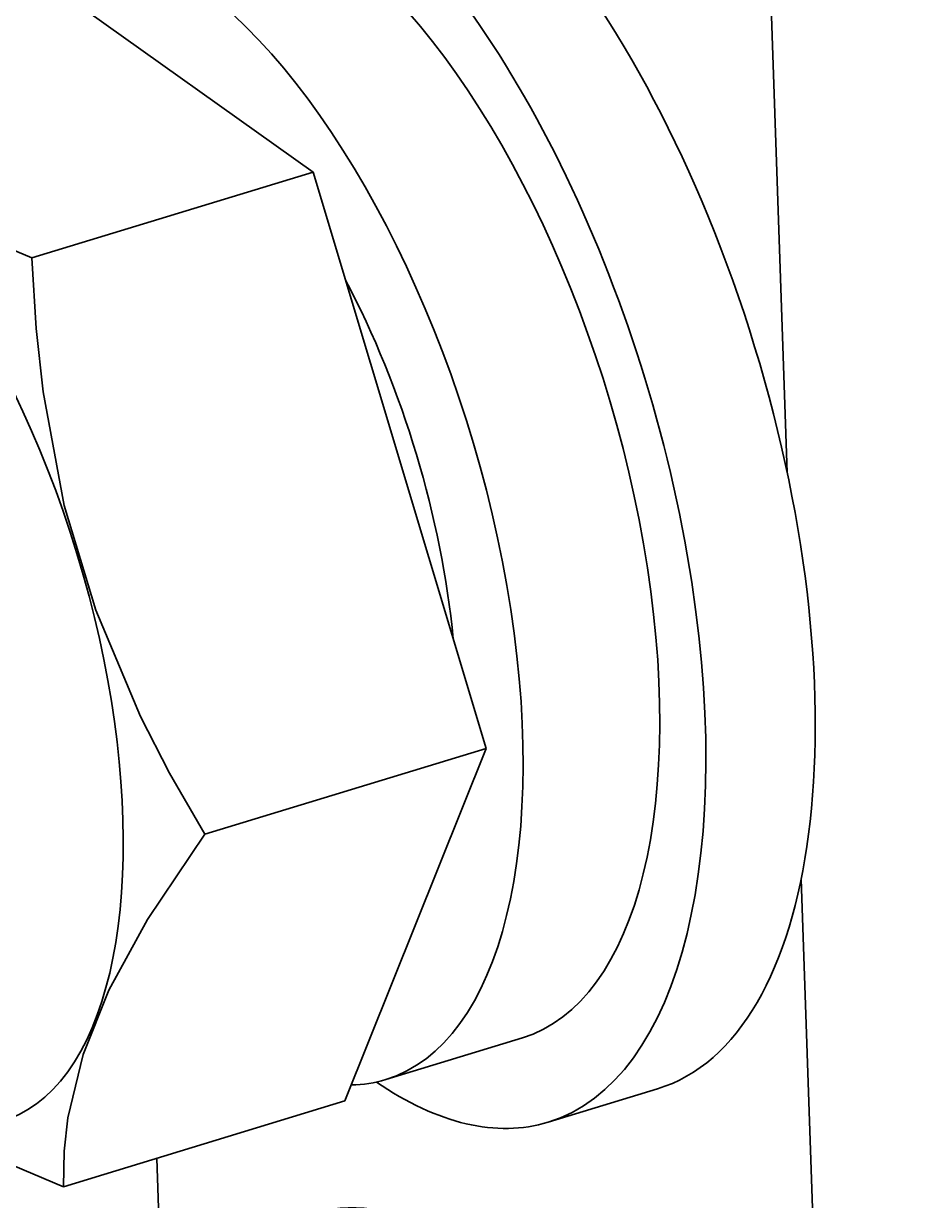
# Model space of a CAD drawing. Header units: millimetres. Extents: x 1333 to 129696, y -57210 to 105899.
# Drawn here: x 57136.508 to 57139.283, y 101251.344 to 101255.014 of the extents above; entities that cross this region are included whole.
import ezdxf

# ---------------------------------------------------------------- set-up
doc = ezdxf.new("R2010")
doc.units = ezdxf.units.MM
doc.header["$LTSCALE"] = 0.5

msp = doc.modelspace()

# ---------------------------------------------------------------- linework, layer by layer
at = {"color": 7, "lineweight": 35}
msp.add_line((57138.8892, 101253.6136), (57138.407, 101267.6843), dxfattribs=at)
at = {"color": 7, "lineweight": 35, "ltscale": 0.120463}
msp.add_line((57137.4111, 101254.5504), (57136.4297, 101255.2491), dxfattribs=at)
at = {"color": 7, "lineweight": 35, "ltscale": 0.09173}
msp.add_line((57137.4111, 101254.5504), (57136.5337, 101254.2827), dxfattribs=at)
at = {"color": 7, "lineweight": 35, "ltscale": 0.187606}
msp.add_line((57137.9505, 101252.7536), (57137.4111, 101254.5504), dxfattribs=at)
at = {"color": 7, "lineweight": 35, "ltscale": 0.091725}
for p, q in [((57137.9505, 101252.7536), (57137.0732, 101252.4859)), ((57137.5103, 101251.6544), (57136.633, 101251.3867))]:
    msp.add_line(p, q, dxfattribs=at)
at = {"color": 7, "lineweight": 35, "ltscale": 0.118411}
msp.add_line((57137.5103, 101251.6544), (57137.9505, 101252.7536), dxfattribs=at)
at = {"color": 7, "lineweight": 35, "ltscale": 0.319005}
msp.add_line((57139.0419, 101249.1581), (57138.9327, 101252.3463), dxfattribs=at)
at = {"color": 7, "lineweight": 35, "ltscale": 0.044548}
msp.add_line((57137.6376, 101251.7212), (57138.0637, 101251.8512), dxfattribs=at)
at = {"color": 7, "lineweight": 35, "ltscale": 0.035639}
msp.add_line((57138.1439, 101251.5882), (57138.4848, 101251.6922), dxfattribs=at)
at = {"color": 7, "lineweight": 35, "ltscale": 0.033599}
msp.add_line((57136.9238, 101251.4754), (57136.9353, 101251.1396), dxfattribs=at)
at = {"color": 7, "lineweight": 35}
for points in [[(57135.9191, 101254.5943), (57136.0816, 101254.4912), (57136.2798, 101254.3897), (57136.5337, 101254.2827)], [(57136.5337, 101254.2827), (57136.5474, 101254.0627), (57136.5691, 101253.8649), (57136.6352, 101253.5112), (57136.7334, 101253.1842), (57136.8729, 101252.8535), (57136.9635, 101252.6767), (57137.0732, 101252.4859)], [(57137.0732, 101252.4859), (57136.8945, 101252.2205), (57136.7739, 101251.9998), (57136.6938, 101251.7998), (57136.6467, 101251.6018), (57136.6354, 101251.4978), (57136.633, 101251.3867)], [(57136.633, 101251.3867), (57136.3791, 101251.4937), (57136.1809, 101251.5951), (57136.0184, 101251.6982)]]:
    msp.add_lwpolyline(points, dxfattribs=at)
for centre, major_axis, start_param, end_param in [((57137.8647, 101253.7247), (0.6201, -2.0325), 6.283075, 9.424667), ((57137.5239, 101253.6207), (0.6201, -2.0325), 6.283075, 8.891644), ((57137.5239, 101253.6207), (0.5399, -1.7695), 6.283075, 8.891644), ((57137.0978, 101253.4907), (0.5399, -1.7695), 6.283075, 8.891644), ((57135.9687, 101253.1462), (0.4742, -1.5543), 5.200844, 10.507301), ((57137.0978, 101253.4907), (0.4243, -1.3905), 1.147843, 1.974228), ((57137.0978, 101253.4907), (0.5399, -1.7695), 6.155019, 6.283075), ((57137.5239, 101253.6207), (0.6201, -2.0325), 5.767631, 6.283075), ((57138.0174, 101249.2692), (0.6201, -2.0325), 6.283075, 9.424667)]:
    msp.add_ellipse(centre, major_axis=major_axis, ratio=0.454179, start_param=start_param, end_param=end_param, dxfattribs=at)

doc.saveas('drawing.dxf')
